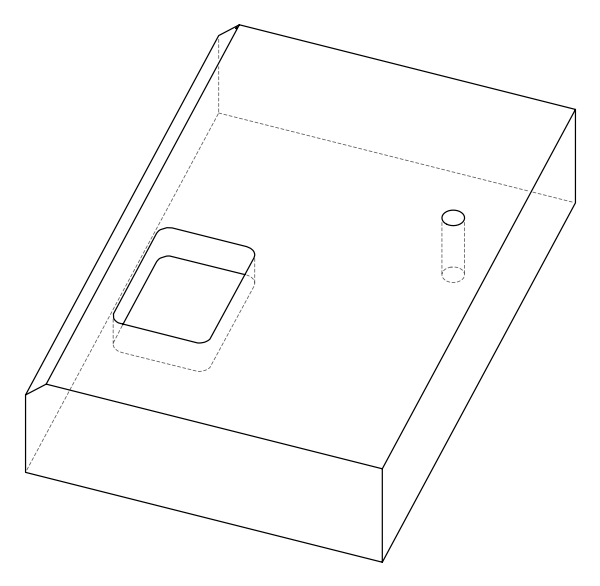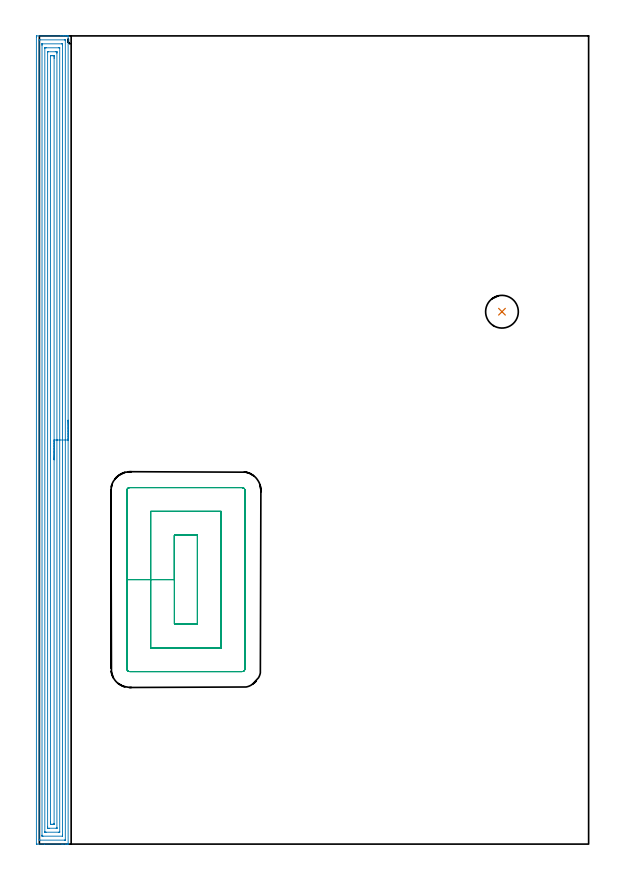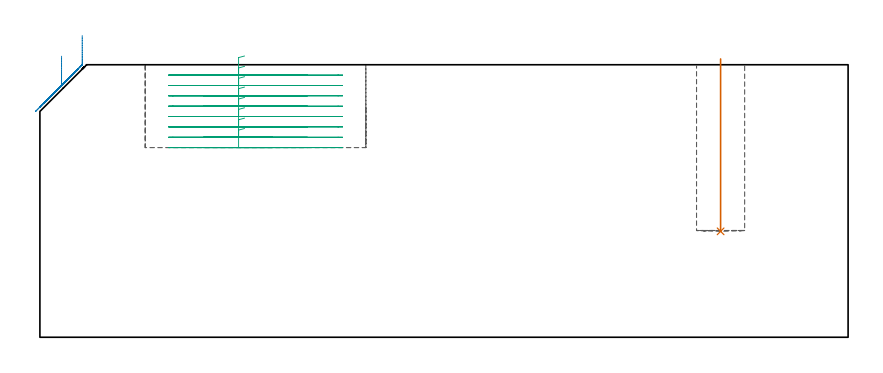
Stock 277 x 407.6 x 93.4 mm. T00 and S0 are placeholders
(PLAN: 3 operations, 2 tool changes, 31.3 min)
(1 INDEXABLE_INSERT_DRILL_BLIND_HOLE_FROM_SOLID | STEP1POCKET | NXT0302_004 | 0.24 min | 12144 mm3)
(2 AREA_MILL | FG_CHAMFER_SURFACE | UGT0205_001 | 19.86 min | 52175 mm3)
(3 MILL_RECTANGULAR_POCKET | POCKET_RECTANGULAR_STRAIGHT | UGT0201_008 | Follow Part, ap 4, ae 75% | 11.22 min | 231439 mm3)
(TOOL NXT0302_004 | Index. Insert Drill 16.5mm [880-D1650L20-05] | D16.5 PA176 FL83 Z2)
(TOOL UGT0205_001 | Chamfer Mill 20 x 3 x 45 deg. | D20 FL50 Z2)
(TOOL UGT0201_008 | End Mill 16 mm | D16 FL32 Z4)
(OP 1 INDEXABLE_INSERT_DRILL_BLIND_HOLE_FROM_SOLID)
G17 G21 G94 G90
T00 M6
G54
G17 G0 G90 X233.3 Y268.5 S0 M3
G43 Z103.4 H1
G94 G81 G98 Z36.3 F250. R95.4
G80
M5
M2
(OP 2 AREA_MILL)
G17 G21 G94 G90
T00 M6
G54
G17 G0 G90 X14.5 Y213.8 S1061 M3
G43 Z103.4 H0
G94 G1 Y213.762 Z102.528 F250.
Y213.648 Z101.663
Y213.459 Z100.812
Y213.197 Z99.98
Y212.863 Z99.174
Y212.46 Z98.4
Y211.992 Z97.664
Y211.46 Z96.972
Y210.871 Z96.329
Y210.228 Z95.739
Y209.536 Z95.208
Y208.8 Z94.74
Y208.026 Z94.337
Y207.22 Z94.003
Y206.388 Z93.741
Y205.537 Z93.552
Y204.672 Z93.438
Y203.8 Z93.4
Y0.168
X14.497 Y0.009 Z93.388
X14.484 Y0.007 Z93.375
X14.133 Y0. Z93.033
X13.796 Z92.695
X13.13 Z92.025
X11.913 Z90.81
X11.362 Z90.256
X2.55 Z81.447
X-1.233 Z77.664
X-1.29 Y0.001 Z77.608
X-1.492 Y0.01 Z77.406
X-1.499 Y0.212 Z77.399
X-1.5 Y406.985 Z77.4
X-1.496 Y407.391 Z77.402
X-1.492 Y407.59 Z77.406
X-1.289 Y407.6 Z77.608
X10.753 Z89.648
X11.362 Z90.256
X11.913 Z90.81
X12.246 Z91.142
X12.797 Z91.693
X13.13 Z92.025
X13.796 Z92.695
X14.134 Z93.033
X14.484 Y407.593 Z93.375
X14.505 Y407.59 Z93.395
X14.5 Y407.436 Z93.4
Y203.8
X13.086 Z91.986
Y2.189
X13.085 Y2.083 Z91.985
X13.082 Y2.031 Z91.982
X13.08 Y2.013 Z91.98
X13.039 Y2.009 Z91.939
X12.642 Y2.001 Z91.542
X0.267 Z79.167
X0.032 Y2.005 Z78.932
X-0.078 Y2.01 Z78.822
X-0.085 Y2.356 Z78.815
X-0.086 Y2.401 Z78.814
Y405.411
X-0.085 Y405.517 Z78.815
X-0.082 Y405.569 Z78.818
X-0.08 Y405.587 Z78.82
X-0.039 Y405.591 Z78.861
X0.358 Y405.599 Z79.258
X12.733 Z91.633
X12.968 Y405.595 Z91.868
X13.078 Y405.59 Z91.978
X13.085 Y405.244 Z91.985
Y405.199
X13.086 Y203.8 Z91.986
X11.671 Z90.571
Y4.768
X11.669 Y4.187 Z90.569
X11.667 Y4.032 Z90.567
X11.665 Y4.018 Z90.565
X11.656 Y4.01 Z90.556
X11.609 Y4.005 Z90.509
X11.546 Y4.001 Z90.446
X1.823 Y4. Z80.723
X1.638 Y4.002 Z80.538
X1.453 Y4.006 Z80.353
X1.336 Y4.01 Z80.236
X1.333 Y4.083 Z80.233
X1.331 Y4.187 Z80.231
X1.329 Y4.5 Z80.229
Y402.832
X1.331 Y403.413 Z80.231
X1.333 Y403.568 Z80.233
X1.335 Y403.583 Z80.235
X1.344 Y403.59 Z80.244
X1.391 Y403.595 Z80.291
X1.454 Y403.599 Z80.354
X11.177 Y403.6 Z90.077
X11.362 Y403.598 Z90.262
X11.547 Y403.594 Z90.447
X11.664 Y403.59 Z90.564
X11.667 Y403.517 Z90.567
X11.669 Y403.413 Z90.569
X11.671 Y403.1 Z90.571
Y203.8
X10.257 Z89.157
Y6.197
X10.255 Y6.101 Z89.155
X10.253 Y6.042 Z89.153
X10.251 Y6.016 Z89.151
X10.236 Y6.01 Z89.136
X9.568 Y6. Z88.468
X3.38 Z82.28
X2.972 Y6.004 Z81.872
X2.768 Y6.009 Z81.668
X2.749 Y6.011 Z81.649
X2.747 Y6.026 Z81.647
X2.744 Y6.063 Z81.644
X2.743 Y6.116 Z81.643
Y401.403
X2.745 Y401.499 Z81.645
X2.747 Y401.558 Z81.647
X2.749 Y401.584 Z81.649
X2.764 Y401.59 Z81.664
X3.432 Y401.6 Z82.332
X9.62 Z88.52
X10.028 Y401.596 Z88.928
X10.232 Y401.591 Z89.132
X10.251 Y401.589 Z89.151
X10.253 Y401.574 Z89.153
X10.256 Y401.537 Z89.156
X10.257 Y401.484 Z89.157
Y203.8
X8.843 Z87.743
Y8.384
X8.84 Y8.115 Z87.74
X8.837 Y8.039 Z87.737
X8.834 Y8.008 Z87.734
X8.83 Y8.006 Z87.73
X8.791 Y8.003 Z87.691
X8.71 Y8.001 Z87.61
X8.472 Y8. Z87.372
X4.936 Z83.836
X4.29 Y8.002 Z83.19
X4.198 Y8.005 Z83.098
X4.172 Y8.008 Z83.072
X4.164 Y8.011 Z83.064
X4.162 Y8.07 Z83.062
X4.159 Y8.249 Z83.059
X4.157 Y8.788 Z83.057
Y399.216
X4.16 Y399.485 Z83.06
X4.163 Y399.562 Z83.063
X4.166 Y399.592 Z83.066
X4.17 Y399.594 Z83.07
X4.209 Y399.597 Z83.109
X4.29 Y399.599 Z83.19
X4.528 Y399.6 Z83.428
X8.064 Z86.964
X8.71 Y399.598 Z87.61
X8.802 Y399.595 Z87.702
X8.828 Y399.591 Z87.728
X8.836 Y399.588 Z87.736
X8.838 Y399.53 Z87.738
X8.841 Y399.351 Z87.741
X8.843 Y399.082 Z87.743
Y398.947
Y203.8
X7.429 Z86.329
X7.428 Y10.439 Z86.328
X7.427 Y10.193 Z86.327
X7.424 Y10.071 Z86.324
X7.422 Y10.018 Z86.322
X7.368 Y10.009 Z86.268
X6.942 Y10.003 Z85.842
X6.492 Y10. Z85.392
X6.058 Y10.001 Z84.958
X5.605 Y10.004 Z84.505
X5.58 Y10.01 Z84.48
X5.577 Y10.032 Z84.477
X5.573 Y10.439 Z84.473
X5.571 Y10.931 Z84.471
Y11.332
X5.572 Y397.161 Z84.472
X5.573 Y397.407 Z84.473
X5.576 Y397.529 Z84.476
X5.578 Y397.582 Z84.478
X5.632 Y397.591 Z84.532
X6.058 Y397.597 Z84.958
X6.508 Y397.6 Z85.408
X6.942 Y397.599 Z85.842
X7.396 Y397.596 Z86.296
X7.42 Y397.59 Z86.32
X7.423 Y397.568 Z86.323
X7.427 Y397.161 Z86.327
X7.429 Y396.669 Z86.329
Y396.268
Y203.8
Y202.928 Z86.367
Y202.064 Z86.481
Y201.212 Z86.67
Y200.38 Z86.932
Y199.574 Z87.266
Y198.8 Z87.669
Y198.064 Z88.137
Y197.372 Z88.668
Y196.729 Z89.258
Y196.14 Z89.901
Y195.609 Z90.593
Y195.14 Z91.329
Y194.737 Z92.103
Y194.403 Z92.909
Y194.141 Z93.741
Y193.952 Z94.592
Y193.838 Z95.457
Y193.8 Z96.329
G0 Z103.4
M5
M2
(OP 3 MILL_RECTANGULAR_POCKET)
G17 G21 G94 G90
T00 M6
G54
G17 G0 G90 X70.145 Y155.8 S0 M3
G43 Z103.4 H0
Z96.4
G94 G1 X68.1 Z95.852 F250.
Y133.4 Z89.85
Y111. F500.
X79.7
Y155.8
X68.1
Y133.4
X56.1
Y99.
X91.7
Y167.8
X56.1
Y133.4
X44.1
Y88.5
G3 X45.6 Y87. R1.5
G1 X102.2
G3 X103.7 Y88.5 R1.5
G1 Y178.3
G3 X102.2 Y179.8 R1.5
G1 X45.6
G3 X44.1 Y178.3 R1.5
G1 Y133.4
Y132.4
G0 X70.145 Y155.8 Z92.85
G1 X68.1 Z92.302 F250.
Y133.4 Z86.3
Y111. F500.
X79.7
Y155.8
X68.1
Y133.4
X56.1
Y99.
X91.7
Y167.8
X56.1
Y133.4
X44.1
Y88.5
G3 X45.6 Y87. R1.5
G1 X102.2
G3 X103.7 Y88.5 R1.5
G1 Y178.3
G3 X102.2 Y179.8 R1.5
G1 X45.6
G3 X44.1 Y178.3 R1.5
G1 Y133.4
Y132.4
G0 X70.145 Y155.8 Z89.3
G1 X68.1 Z88.752 F250.
Y133.4 Z82.75
Y111. F500.
X79.7
Y155.8
X68.1
Y133.4
X56.1
Y99.
X91.7
Y167.8
X56.1
Y133.4
X44.1
Y88.5
G3 X45.6 Y87. R1.5
G1 X102.2
G3 X103.7 Y88.5 R1.5
G1 Y178.3
G3 X102.2 Y179.8 R1.5
G1 X45.6
G3 X44.1 Y178.3 R1.5
G1 Y133.4
Y132.4
G0 X70.145 Y155.8 Z85.75
G1 X68.1 Z85.202 F250.
Y133.4 Z79.2
Y111. F500.
X79.7
Y155.8
X68.1
Y133.4
X56.1
Y99.
X91.7
Y167.8
X56.1
Y133.4
X44.1
Y88.5
G3 X45.6 Y87. R1.5
G1 X102.2
G3 X103.7 Y88.5 R1.5
G1 Y178.3
G3 X102.2 Y179.8 R1.5
G1 X45.6
G3 X44.1 Y178.3 R1.5
G1 Y133.4
Y132.4
G0 X70.145 Y155.8 Z82.2
G1 X68.1 Z81.652 F250.
Y133.4 Z75.65
Y111. F500.
X79.7
Y155.8
X68.1
Y133.4
X56.1
Y99.
X91.7
Y167.8
X56.1
Y133.4
X44.1
Y88.5
G3 X45.6 Y87. R1.5
G1 X102.2
G3 X103.7 Y88.5 R1.5
G1 Y178.3
G3 X102.2 Y179.8 R1.5
G1 X45.6
G3 X44.1 Y178.3 R1.5
G1 Y133.4
Y132.4
G0 X70.145 Y155.8 Z78.65
G1 X68.1 Z78.102 F250.
Y133.4 Z72.1
Y111. F500.
X79.7
Y155.8
X68.1
Y133.4
X56.1
Y99.
X91.7
Y167.8
X56.1
Y133.4
X44.1
Y88.5
G3 X45.6 Y87. R1.5
G1 X102.2
G3 X103.7 Y88.5 R1.5
G1 Y178.3
G3 X102.2 Y179.8 R1.5
G1 X45.6
G3 X44.1 Y178.3 R1.5
G1 Y133.4
Y132.4
G0 X70.145 Y155.8 Z75.1
G1 X68.1 Z74.552 F250.
Y133.4 Z68.55
Y111. F500.
X79.7
Y155.8
X68.1
Y133.4
X56.1
Y99.
X91.7
Y167.8
X56.1
Y133.4
X44.1
Y88.5
G3 X45.6 Y87. R1.5
G1 X102.2
G3 X103.7 Y88.5 R1.5
G1 Y178.3
G3 X102.2 Y179.8 R1.5
G1 X45.6
G3 X44.1 Y178.3 R1.5
G1 Y133.4
Y132.4
G0 X70.145 Y155.8 Z71.55
G1 X68.1 Z71.002 F250.
Y133.4 Z65.
Y111. F500.
X79.7
Y155.8
X68.1
Y133.4
X56.1
Y99.
X91.7
Y167.8
X56.1
Y133.4
X44.1
Y88.5
G3 X45.6 Y87. R1.5
G1 X102.2
G3 X103.7 Y88.5 R1.5
G1 Y178.3
G3 X102.2 Y179.8 R1.5
G1 X45.6
G3 X44.1 Y178.3 R1.5
G1 Y133.4
Y132.4
G0 Z103.4
M5
M2
